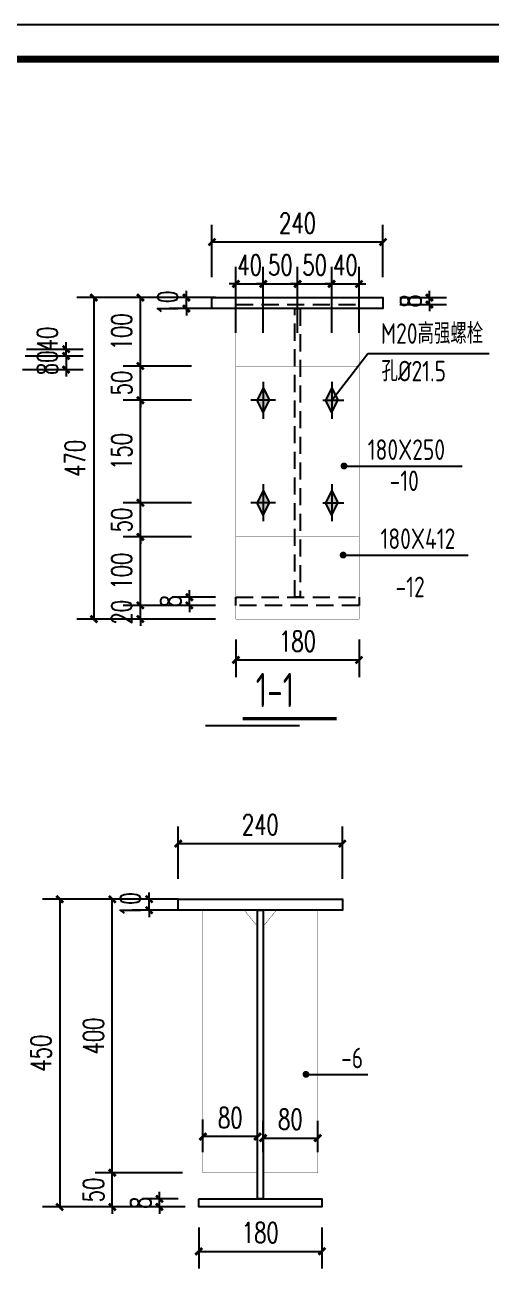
# Model space of a CAD drawing. Extents: x -33967 to 1773478, y -1022458 to -784650.
# Drawn here: x 827114 to 840742, y -999588 to -963058 of the extents above; entities that cross this region are included whole.
import ezdxf

# ---------------------------------------------------------------- set-up
doc = ezdxf.new("R2010")
doc.units = 0
doc.header["$LTSCALE"] = 1000
doc.header["$MEASUREMENT"] = 0
doc.linetypes.add('DASHED', pattern=[0.75, 0.5, -0.25])
for name, color, linetype in [('AXIS', 3, 'Continuous'), ('BOLT', 251, 'Continuous'), ('NUM', 7, 'Continuous'), ('PUB_TITLE', 4, 'Continuous'), ('PZ', 202, 'Continuous'), ('TEXT', 7, 'Continuous'), ('吊车梁', 161, 'Continuous')]:
    doc.layers.add(name, color=color, linetype=linetype)
doc.styles.add('_TCH_DIM_T3', font='SIMPLEX', dxfattribs={"width": 0.705882, "bigfont": 'GBCBIG'})
doc.styles.add('HZ', font='txt.shx', dxfattribs={"width": 0.8, "bigfont": '000hztxt.shx'})
doc.styles.add('TSS-CTXT', font='tssdeng.shx', dxfattribs={"width": 0.8, "bigfont": 'gbcbig.shx'})
doc.styles.add('TSSD_Label', font='tssdeng.shx', dxfattribs={"width": 0.7, "bigfont": 'hztxt.shx'})
doc.styles.add('TSSD_Norm', font='tssdeng.shx', dxfattribs={"bigfont": 'hztxt.shx'})
doc.dimstyles.new('TCH-200-20', dxfattribs={"dimtxt": 595, "dimasz": 200, "dimexe": 500, "dimexo": 600, "dimgap": 252.5, "dimtad": 1, "dimdec": 0, "dimlfac": 0.05, "dimzin": 0, "dimdsep": 46, "dimtxsty": '_TCH_DIM_T3', "dimblk": 'ARCHTICK', "dimcen": 0.09, "dimclrd": 124, "dimclre": 124, "dimclrt": 7, "dimazin": 2, "dimtfac": 1, "dimtdec": 0, "dimtix": 1, "dimtmove": 2, "dimatfit": 3, "dimfxl": 1, "dimtolj": 1, "dimtzin": 0, "dimarcsym": 0})
doc.dimstyles.new('TCH-200-5', dxfattribs={"dimtxt": 595, "dimasz": 200, "dimexe": 500, "dimexo": 600, "dimgap": 252.5, "dimtad": 1, "dimdec": 0, "dimlfac": 0.2, "dimzin": 0, "dimdsep": 46, "dimtxsty": '_TCH_DIM_T3', "dimblk": 'ARCHTICK', "dimcen": 0.09, "dimclrd": 124, "dimclre": 124, "dimclrt": 7, "dimazin": 2, "dimtfac": 1, "dimtdec": 0, "dimtix": 1, "dimtmove": 2, "dimatfit": 3, "dimfxl": 1, "dimtolj": 1, "dimtzin": 0, "dimarcsym": 0})

# ---------------------------------------------------------------- blocks, each defined once
blk = doc.blocks.new('_ArchTick')
at = {"color": 0, "linetype": 'ByBlock', "const_width": 0.4}
blk.add_lwpolyline([(-0.5, -0.5), (0.5, 0.5)], dxfattribs=at)
blk = doc.blocks.new('*D360')
at = {"layer": 'AXIS', "color": 124, "lineweight": -2, "transparency": 16777216}
for p, q in [((838940, -971032), (838940, -970832)), ((838071, -971032), (839440, -971032)), ((838071, -971233), (839440, -971233)), ((838940, -971233), (838940, -971032)), ((838940, -971233), (838940, -971433))]:
    blk.add_line(p, q, dxfattribs=at)
at = {"layer": 'Defpoints', "color": 0, "transparency": 16777216}
for p in [(837471, -971032, 2366), (837471, -971233, 2366), (838940, -971032)]:
    blk.add_point(p, dxfattribs=at)
at = {"layer": 'AXIS', "color": 124, "lineweight": -2, "transparency": 16777216, "xscale": 200, "yscale": 200, "zscale": 200}
for p, rotation in [((838940, -971032), 270), ((838940, -971233), 90)]:
    blk.add_blockref('_ArchTick', p, dxfattribs=dict(at, rotation=rotation))
at = {"layer": 'AXIS', "color": 7, "transparency": 16777216, "insert": (838390, -971133), "char_height": 595, "attachment_point": 5, "rotation": 90, "style": 'HZ'}
blk.add_mtext('\\A1;8', dxfattribs=at)
blk = doc.blocks.new('*D361')
at = {"layer": 'AXIS', "color": 124, "lineweight": -2, "transparency": 16777216}
for p, q in [((836083, -972059), (836083, -970131)), ((836883, -972059), (836883, -970131)), ((836083, -970631), (835883, -970631)), ((836083, -970631), (836883, -970631)), ((836883, -970631), (837083, -970631))]:
    blk.add_line(p, q, dxfattribs=at)
at = {"layer": 'Defpoints', "color": 0, "transparency": 16777216}
for p in [(836883, -970631), (836083, -972659), (836883, -972659)]:
    blk.add_point(p, dxfattribs=at)
at = {"layer": 'AXIS', "color": 124, "lineweight": -2, "transparency": 16777216, "xscale": 200, "yscale": 200, "zscale": 200}
blk.add_blockref('_ArchTick', (836083, -970631), dxfattribs=at)
at = {"layer": 'AXIS', "color": 124, "lineweight": -2, "transparency": 16777216, "xscale": 200, "yscale": 200, "zscale": 200, "rotation": 180}
blk.add_blockref('_ArchTick', (836883, -970631), dxfattribs=at)
at = {"layer": 'AXIS', "color": 7, "transparency": 16777216, "insert": (836483, -970081), "char_height": 595, "attachment_point": 5, "style": '_TCH_DIM_T3'}
blk.add_mtext('\\A1;40', dxfattribs=at)
blk = doc.blocks.new('*D362')
at = {"layer": 'AXIS', "color": 124, "lineweight": -2, "transparency": 16777216}
for p, q in [((835083, -972059), (835083, -970131)), ((836083, -972059), (836083, -970131)), ((835083, -970631), (834883, -970631)), ((835083, -970631), (836083, -970631)), ((836083, -970631), (836283, -970631))]:
    blk.add_line(p, q, dxfattribs=at)
at = {"layer": 'Defpoints', "color": 0, "transparency": 16777216}
for p in [(836083, -970631), (835083, -972659), (836083, -972659)]:
    blk.add_point(p, dxfattribs=at)
at = {"layer": 'AXIS', "color": 124, "lineweight": -2, "transparency": 16777216, "xscale": 200, "yscale": 200, "zscale": 200}
blk.add_blockref('_ArchTick', (835083, -970631), dxfattribs=at)
at = {"layer": 'AXIS', "color": 124, "lineweight": -2, "transparency": 16777216, "xscale": 200, "yscale": 200, "zscale": 200, "rotation": 180}
blk.add_blockref('_ArchTick', (836083, -970631), dxfattribs=at)
at = {"layer": 'AXIS', "color": 7, "transparency": 16777216, "insert": (835583, -970081), "char_height": 595, "attachment_point": 5, "style": '_TCH_DIM_T3'}
blk.add_mtext('\\A1;50', dxfattribs=at)
blk = doc.blocks.new('*D363')
at = {"layer": 'AXIS', "color": 124, "lineweight": -2, "transparency": 16777216}
for p, q in [((834083, -972059), (834083, -970131)), ((835083, -972059), (835083, -970131)), ((834083, -970631), (833883, -970631)), ((834083, -970631), (835083, -970631)), ((835083, -970631), (835283, -970631))]:
    blk.add_line(p, q, dxfattribs=at)
at = {"layer": 'Defpoints', "color": 0, "transparency": 16777216}
for p in [(835083, -970631), (834083, -972659), (835083, -972659)]:
    blk.add_point(p, dxfattribs=at)
at = {"layer": 'AXIS', "color": 124, "lineweight": -2, "transparency": 16777216, "xscale": 200, "yscale": 200, "zscale": 200}
blk.add_blockref('_ArchTick', (834083, -970631), dxfattribs=at)
at = {"layer": 'AXIS', "color": 124, "lineweight": -2, "transparency": 16777216, "xscale": 200, "yscale": 200, "zscale": 200, "rotation": 180}
blk.add_blockref('_ArchTick', (835083, -970631), dxfattribs=at)
at = {"layer": 'AXIS', "color": 7, "transparency": 16777216, "insert": (834583, -970081), "char_height": 595, "attachment_point": 5, "style": '_TCH_DIM_T3'}
blk.add_mtext('\\A1;50', dxfattribs=at)
blk = doc.blocks.new('*D364')
at = {"layer": 'AXIS', "color": 124, "lineweight": -2, "transparency": 16777216}
for p, q in [((833283, -972059), (833283, -970131)), ((834083, -972059), (834083, -970131)), ((833283, -970631), (833083, -970631)), ((833283, -970631), (834083, -970631)), ((834083, -970631), (834283, -970631))]:
    blk.add_line(p, q, dxfattribs=at)
at = {"layer": 'Defpoints', "color": 0, "transparency": 16777216}
for p in [(834083, -970631), (833283, -972659), (834083, -972659)]:
    blk.add_point(p, dxfattribs=at)
at = {"layer": 'AXIS', "color": 124, "lineweight": -2, "transparency": 16777216, "xscale": 200, "yscale": 200, "zscale": 200}
blk.add_blockref('_ArchTick', (833283, -970631), dxfattribs=at)
at = {"layer": 'AXIS', "color": 124, "lineweight": -2, "transparency": 16777216, "xscale": 200, "yscale": 200, "zscale": 200, "rotation": 180}
blk.add_blockref('_ArchTick', (834083, -970631), dxfattribs=at)
at = {"layer": 'AXIS', "color": 7, "transparency": 16777216, "insert": (833683, -970081), "char_height": 595, "attachment_point": 5, "style": '_TCH_DIM_T3'}
blk.add_mtext('\\A1;40', dxfattribs=at)
blk = doc.blocks.new('*D365')
at = {"layer": 'AXIS', "color": 124, "lineweight": -2, "transparency": 16777216}
for p, q in [((831983, -980032), (829989, -980032)), ((830489, -980032), (830489, -979832)), ((830489, -980432), (830489, -980032)), ((831983, -980432), (829989, -980432)), ((830489, -980432), (830489, -980632))]:
    blk.add_line(p, q, dxfattribs=at)
at = {"layer": 'Defpoints', "color": 0, "transparency": 16777216}
for p in [(830489, -980032), (832583, -980032), (832583, -980432)]:
    blk.add_point(p, dxfattribs=at)
at = {"layer": 'AXIS', "color": 124, "lineweight": -2, "transparency": 16777216, "xscale": 200, "yscale": 200, "zscale": 200}
for p, rotation in [((830489, -980032), 270), ((830489, -980432), 90)]:
    blk.add_blockref('_ArchTick', p, dxfattribs=dict(at, rotation=rotation))
at = {"layer": 'AXIS', "color": 7, "transparency": 16777216, "insert": (829939, -980232), "char_height": 595, "attachment_point": 5, "rotation": 90, "style": '_TCH_DIM_T3'}
blk.add_mtext('\\A1;20', dxfattribs=at)
blk = doc.blocks.new('*D366')
at = {"layer": 'AXIS', "color": 124, "lineweight": -2, "transparency": 16777216}
for p, q in [((833283, -981032), (833283, -982130)), ((836883, -981032), (836883, -982130)), ((833283, -981630), (836883, -981630))]:
    blk.add_line(p, q, dxfattribs=at)
at = {"layer": 'Defpoints', "color": 0, "transparency": 16777216}
for p in [(833283, -980432, 592), (836883, -980432, 592), (836883, -981630)]:
    blk.add_point(p, dxfattribs=at)
at = {"layer": 'AXIS', "color": 124, "lineweight": -2, "transparency": 16777216, "xscale": 200, "yscale": 200, "zscale": 200, "rotation": 180}
blk.add_blockref('_ArchTick', (833283, -981630), dxfattribs=at)
at = {"layer": 'AXIS', "color": 124, "lineweight": -2, "transparency": 16777216, "xscale": 200, "yscale": 200, "zscale": 200}
blk.add_blockref('_ArchTick', (836883, -981630), dxfattribs=at)
at = {"layer": 'AXIS', "color": 7, "transparency": 16777216, "insert": (835083, -981080), "char_height": 595, "attachment_point": 5, "style": '_TCH_DIM_T3'}
blk.add_mtext('\\A1;180', dxfattribs=at)
blk = doc.blocks.new('*D351')
at = {"layer": 'AXIS', "color": 124, "lineweight": -2, "transparency": 16777216}
for p, q in [((831983, -977032), (829989, -977032)), ((830489, -977032), (830489, -976832)), ((830489, -978032), (830489, -977032)), ((831983, -978032), (829989, -978032)), ((830489, -978032), (830489, -978232))]:
    blk.add_line(p, q, dxfattribs=at)
at = {"layer": 'Defpoints', "color": 0, "transparency": 16777216}
for p in [(830489, -977032), (832583, -977032), (832583, -978032)]:
    blk.add_point(p, dxfattribs=at)
at = {"layer": 'AXIS', "color": 124, "lineweight": -2, "transparency": 16777216, "xscale": 200, "yscale": 200, "zscale": 200}
for p, rotation in [((830489, -977032), 270), ((830489, -978032), 90)]:
    blk.add_blockref('_ArchTick', p, dxfattribs=dict(at, rotation=rotation))
at = {"layer": 'AXIS', "color": 7, "transparency": 16777216, "insert": (829939, -977532), "char_height": 595, "attachment_point": 5, "rotation": 90, "style": '_TCH_DIM_T3'}
blk.add_mtext('\\A1;50', dxfattribs=at)
blk = doc.blocks.new('*D352')
at = {"layer": 'AXIS', "color": 124, "lineweight": -2, "transparency": 16777216}
for p, q in [((831983, -974032), (829989, -974032)), ((830489, -977032), (830489, -974032)), ((831983, -977032), (829989, -977032))]:
    blk.add_line(p, q, dxfattribs=at)
at = {"layer": 'Defpoints', "color": 0, "transparency": 16777216}
for p in [(830489, -974032), (832583, -974032), (832583, -977032)]:
    blk.add_point(p, dxfattribs=at)
at = {"layer": 'AXIS', "color": 124, "lineweight": -2, "transparency": 16777216, "xscale": 200, "yscale": 200, "zscale": 200}
for p, rotation in [((830489, -974032), 90), ((830489, -977032), 270)]:
    blk.add_blockref('_ArchTick', p, dxfattribs=dict(at, rotation=rotation))
at = {"layer": 'AXIS', "color": 7, "transparency": 16777216, "insert": (829939, -975532), "char_height": 595, "attachment_point": 5, "rotation": 90, "style": '_TCH_DIM_T3'}
blk.add_mtext('\\A1;150', dxfattribs=at)
blk = doc.blocks.new('*D353')
at = {"layer": 'AXIS', "color": 124, "lineweight": -2, "transparency": 16777216}
for p, q in [((831983, -973032), (829989, -973032)), ((830489, -973032), (830489, -972832)), ((830489, -974032), (830489, -973032)), ((831983, -974032), (829989, -974032)), ((830489, -974032), (830489, -974232))]:
    blk.add_line(p, q, dxfattribs=at)
at = {"layer": 'Defpoints', "color": 0, "transparency": 16777216}
for p in [(830489, -973032), (832583, -973032), (832583, -974032)]:
    blk.add_point(p, dxfattribs=at)
at = {"layer": 'AXIS', "color": 124, "lineweight": -2, "transparency": 16777216, "xscale": 200, "yscale": 200, "zscale": 200}
for p, rotation in [((830489, -973032), 270), ((830489, -974032), 90)]:
    blk.add_blockref('_ArchTick', p, dxfattribs=dict(at, rotation=rotation))
at = {"layer": 'AXIS', "color": 7, "transparency": 16777216, "insert": (829939, -973532), "char_height": 595, "attachment_point": 5, "rotation": 90, "style": '_TCH_DIM_T3'}
blk.add_mtext('\\A1;50', dxfattribs=at)
blk = doc.blocks.new('*D354')
at = {"layer": 'AXIS', "color": 124, "lineweight": -2, "transparency": 16777216}
for p, q in [((831983, -978032), (829989, -978032)), ((830489, -980032), (830489, -978032)), ((831983, -980032), (829989, -980032))]:
    blk.add_line(p, q, dxfattribs=at)
at = {"layer": 'Defpoints', "color": 0, "transparency": 16777216}
for p in [(830489, -978032), (832583, -978032, -4141), (832583, -980032)]:
    blk.add_point(p, dxfattribs=at)
at = {"layer": 'AXIS', "color": 124, "lineweight": -2, "transparency": 16777216, "xscale": 200, "yscale": 200, "zscale": 200}
for p, rotation in [((830489, -978032), 90), ((830489, -980032), 270)]:
    blk.add_blockref('_ArchTick', p, dxfattribs=dict(at, rotation=rotation))
at = {"layer": 'AXIS', "color": 7, "transparency": 16777216, "insert": (829939, -979032), "char_height": 595, "attachment_point": 5, "rotation": 90, "style": '_TCH_DIM_T3'}
blk.add_mtext('\\A1;100', dxfattribs=at)
blk = doc.blocks.new('*D356')
at = {"layer": 'AXIS', "color": 124, "lineweight": -2, "transparency": 16777216}
for p, q in [((831983, -971032), (829989, -971032)), ((830489, -973032), (830489, -971032)), ((831983, -973032), (829989, -973032))]:
    blk.add_line(p, q, dxfattribs=at)
at = {"layer": 'Defpoints', "color": 0, "transparency": 16777216}
for p in [(830489, -971032), (832583, -971032), (832583, -973032, -4141)]:
    blk.add_point(p, dxfattribs=at)
at = {"layer": 'AXIS', "color": 124, "lineweight": -2, "transparency": 16777216, "xscale": 200, "yscale": 200, "zscale": 200}
for p, rotation in [((830489, -971032), 90), ((830489, -973032), 270)]:
    blk.add_blockref('_ArchTick', p, dxfattribs=dict(at, rotation=rotation))
at = {"layer": 'AXIS', "color": 7, "transparency": 16777216, "insert": (829939, -972032), "char_height": 595, "attachment_point": 5, "rotation": 90, "style": '_TCH_DIM_T3'}
blk.add_mtext('\\A1;100', dxfattribs=at)
blk = doc.blocks.new('*D357')
at = {"layer": 'AXIS', "color": 124, "lineweight": -2, "transparency": 16777216}
for p, q in [((831835, -971032), (831835, -970832)), ((832683, -971032), (831335, -971032)), ((831835, -971353), (831835, -971032)), ((832683, -971353), (831335, -971353)), ((831835, -971353), (831835, -971553))]:
    blk.add_line(p, q, dxfattribs=at)
at = {"layer": 'Defpoints', "color": 0, "transparency": 16777216}
for p in [(831835, -971032), (833283, -971032), (833283, -971353)]:
    blk.add_point(p, dxfattribs=at)
at = {"layer": 'AXIS', "color": 124, "lineweight": -2, "transparency": 16777216, "xscale": 200, "yscale": 200, "zscale": 200}
for p, rotation in [((831835, -971032), 270), ((831835, -971353), 90)]:
    blk.add_blockref('_ArchTick', p, dxfattribs=dict(at, rotation=rotation))
at = {"layer": 'AXIS', "color": 7, "transparency": 16777216, "insert": (831285, -971193), "char_height": 595, "attachment_point": 5, "rotation": 90, "style": '_TCH_DIM_T3'}
blk.add_mtext('\\A1;10', dxfattribs=at)
blk = doc.blocks.new('*D348')
at = {"layer": 'AXIS', "color": 124, "lineweight": -2, "transparency": 16777216}
for p, q in [((832583, -970432), (832583, -968904)), ((837583, -970432), (837583, -968904)), ((832583, -969404), (837583, -969404))]:
    blk.add_line(p, q, dxfattribs=at)
at = {"layer": 'Defpoints', "color": 0, "transparency": 16777216}
for p in [(837583, -969404), (832583, -971032, 592), (837583, -971032, 592)]:
    blk.add_point(p, dxfattribs=at)
at = {"layer": 'AXIS', "color": 124, "lineweight": -2, "transparency": 16777216, "xscale": 200, "yscale": 200, "zscale": 200, "rotation": 180}
blk.add_blockref('_ArchTick', (832583, -969404), dxfattribs=at)
at = {"layer": 'AXIS', "color": 124, "lineweight": -2, "transparency": 16777216, "xscale": 200, "yscale": 200, "zscale": 200}
blk.add_blockref('_ArchTick', (837583, -969404), dxfattribs=at)
at = {"layer": 'AXIS', "color": 7, "transparency": 16777216, "insert": (835083, -968854), "char_height": 595, "attachment_point": 5, "style": '_TCH_DIM_T3'}
blk.add_mtext('\\A1;240', dxfattribs=at)
blk = doc.blocks.new('*D390')
at = {"layer": 'AXIS', "color": 124, "lineweight": -2, "transparency": 16777216}
for p, q in [((831983, -971032), (828627, -971032)), ((829127, -971032), (829127, -980432)), ((832683, -980432), (828627, -980432))]:
    blk.add_line(p, q, dxfattribs=at)
at = {"layer": 'Defpoints', "color": 0, "transparency": 16777216}
for p in [(832583, -971032, 1775), (829127, -980432), (833283, -980432, 1775)]:
    blk.add_point(p, dxfattribs=at)
at = {"layer": 'AXIS', "color": 124, "lineweight": -2, "transparency": 16777216, "xscale": 200, "yscale": 200, "zscale": 200}
for p, rotation in [((829127, -971032), 90), ((829127, -980432), 270)]:
    blk.add_blockref('_ArchTick', p, dxfattribs=dict(at, rotation=rotation))
at = {"layer": 'AXIS', "color": 7, "transparency": 16777216, "insert": (828577, -975732), "char_height": 595, "attachment_point": 5, "rotation": 90, "style": '_TCH_DIM_T3'}
blk.add_mtext('\\A1;470', dxfattribs=at)
blk = doc.blocks.new('*D391')
at = {"layer": 'AXIS', "color": 124, "lineweight": -2, "transparency": 16777216}
for p, q in [((831922, -979792), (831922, -979592)), ((832683, -979792), (831422, -979792)), ((832683, -980032), (831422, -980032)), ((831922, -980032), (831922, -979792)), ((831922, -980032), (831922, -980232))]:
    blk.add_line(p, q, dxfattribs=at)
at = {"layer": 'Defpoints', "color": 0, "transparency": 16777216}
for p in [(831922, -979792), (833283, -979792), (833283, -980032)]:
    blk.add_point(p, dxfattribs=at)
at = {"layer": 'AXIS', "color": 124, "lineweight": -2, "transparency": 16777216, "xscale": 200, "yscale": 200, "zscale": 200}
for p, rotation in [((831922, -979792), 270), ((831922, -980032), 90)]:
    blk.add_blockref('_ArchTick', p, dxfattribs=dict(at, rotation=rotation))
at = {"layer": 'AXIS', "color": 7, "transparency": 16777216, "insert": (831372, -979912), "char_height": 595, "attachment_point": 5, "rotation": 90, "style": '_TCH_DIM_T3'}
blk.add_mtext('\\A1;8', dxfattribs=at)
blk = doc.blocks.new('*D324')
at = {"layer": 'AXIS', "color": 124, "lineweight": -2, "transparency": 16777216}
for p, q in [((832196, -998227), (832196, -999425)), ((835796, -998227), (835796, -999425)), ((832196, -998925), (835796, -998925))]:
    blk.add_line(p, q, dxfattribs=at)
at = {"layer": 'Defpoints', "color": 0, "transparency": 16777216}
for p in [(832196, -997627, 2366), (835796, -997627, 2366), (835796, -998925)]:
    blk.add_point(p, dxfattribs=at)
at = {"layer": 'AXIS', "color": 124, "lineweight": -2, "transparency": 16777216, "xscale": 200, "yscale": 200, "zscale": 200, "rotation": 180}
blk.add_blockref('_ArchTick', (832196, -998925), dxfattribs=at)
at = {"layer": 'AXIS', "color": 124, "lineweight": -2, "transparency": 16777216, "xscale": 200, "yscale": 200, "zscale": 200}
blk.add_blockref('_ArchTick', (835796, -998925), dxfattribs=at)
at = {"layer": 'AXIS', "color": 7, "transparency": 16777216, "insert": (833996, -998375), "char_height": 595, "attachment_point": 5, "style": '_TCH_DIM_T3'}
blk.add_mtext('\\A1;180', dxfattribs=at)
blk = doc.blocks.new('*D325')
at = {"layer": 'AXIS', "color": 124, "lineweight": -2, "transparency": 16777216}
for p, q in [((829668, -996627), (829668, -996427)), ((831716, -996627), (829168, -996627)), ((829668, -997627), (829668, -996627)), ((831596, -997627), (829168, -997627)), ((829668, -997627), (829668, -997827))]:
    blk.add_line(p, q, dxfattribs=at)
at = {"layer": 'Defpoints', "color": 0, "transparency": 16777216}
for p in [(829668, -996627), (832316, -996627), (832196, -997627, -1775)]:
    blk.add_point(p, dxfattribs=at)
at = {"layer": 'AXIS', "color": 124, "lineweight": -2, "transparency": 16777216, "xscale": 200, "yscale": 200, "zscale": 200}
for p, rotation in [((829668, -996627), 270), ((829668, -997627), 90)]:
    blk.add_blockref('_ArchTick', p, dxfattribs=dict(at, rotation=rotation))
at = {"layer": 'AXIS', "color": 7, "transparency": 16777216, "insert": (829118, -997127), "char_height": 595, "attachment_point": 5, "rotation": 90, "style": '_TCH_DIM_T3'}
blk.add_mtext('\\A1;50', dxfattribs=at)
blk = doc.blocks.new('*D326')
at = {"layer": 'AXIS', "color": 124, "lineweight": -2, "transparency": 16777216}
for p, q in [((830996, -988627), (829168, -988627)), ((829668, -996627), (829668, -988627)), ((831716, -996627), (829168, -996627))]:
    blk.add_line(p, q, dxfattribs=at)
at = {"layer": 'Defpoints', "color": 0, "transparency": 16777216}
for p in [(829668, -988627), (831596, -988627), (832316, -996627)]:
    blk.add_point(p, dxfattribs=at)
at = {"layer": 'AXIS', "color": 124, "lineweight": -2, "transparency": 16777216, "xscale": 200, "yscale": 200, "zscale": 200}
for p, rotation in [((829668, -988627), 90), ((829668, -996627), 270)]:
    blk.add_blockref('_ArchTick', p, dxfattribs=dict(at, rotation=rotation))
at = {"layer": 'AXIS', "color": 7, "transparency": 16777216, "insert": (829118, -992627), "char_height": 595, "attachment_point": 5, "rotation": 90, "style": '_TCH_DIM_T3'}
blk.add_mtext('\\A1;400', dxfattribs=at)
blk = doc.blocks.new('*D327')
at = {"layer": 'AXIS', "color": 124, "lineweight": -2, "transparency": 16777216}
for p, q in [((831596, -988027), (831596, -986499)), ((836396, -988027), (836396, -986499)), ((831596, -986999), (836396, -986999))]:
    blk.add_line(p, q, dxfattribs=at)
at = {"layer": 'Defpoints', "color": 0, "transparency": 16777216}
for p in [(836396, -986999), (831596, -988627, 2366), (836396, -988627, 2366)]:
    blk.add_point(p, dxfattribs=at)
at = {"layer": 'AXIS', "color": 124, "lineweight": -2, "transparency": 16777216, "xscale": 200, "yscale": 200, "zscale": 200, "rotation": 180}
blk.add_blockref('_ArchTick', (831596, -986999), dxfattribs=at)
at = {"layer": 'AXIS', "color": 124, "lineweight": -2, "transparency": 16777216, "xscale": 200, "yscale": 200, "zscale": 200}
blk.add_blockref('_ArchTick', (836396, -986999), dxfattribs=at)
at = {"layer": 'AXIS', "color": 7, "transparency": 16777216, "insert": (833996, -986449), "char_height": 595, "attachment_point": 5, "style": '_TCH_DIM_T3'}
blk.add_mtext('\\A1;240', dxfattribs=at)
blk = doc.blocks.new('*D392')
at = {"layer": 'AXIS', "color": 124, "lineweight": -2, "transparency": 16777216}
for p, q in [((830996, -988627), (827629, -988627)), ((828129, -988627), (828129, -997627)), ((831796, -997627), (827629, -997627))]:
    blk.add_line(p, q, dxfattribs=at)
at = {"layer": 'Defpoints', "color": 0, "transparency": 16777216}
for p in [(831596, -988627, 1775), (828129, -997627), (832396, -997627, 1775)]:
    blk.add_point(p, dxfattribs=at)
at = {"layer": 'AXIS', "color": 124, "lineweight": -2, "transparency": 16777216, "xscale": 200, "yscale": 200, "zscale": 200}
for p, rotation in [((828129, -988627), 90), ((828129, -997627), 270)]:
    blk.add_blockref('_ArchTick', p, dxfattribs=dict(at, rotation=rotation))
at = {"layer": 'AXIS', "color": 7, "transparency": 16777216, "insert": (827579, -993127), "char_height": 595, "attachment_point": 5, "rotation": 90, "style": '_TCH_DIM_T3'}
blk.add_mtext('\\A1;450', dxfattribs=at)
blk = doc.blocks.new('*D393')
at = {"layer": 'AXIS', "color": 124, "lineweight": -2, "transparency": 16777216}
for p, q in [((834076, -996027), (834076, -995111)), ((835676, -996027), (835676, -995111)), ((834076, -995611), (835676, -995611))]:
    blk.add_line(p, q, dxfattribs=at)
at = {"layer": 'Defpoints', "color": 0, "transparency": 16777216}
for p in [(835676, -995611), (834076, -996627, 1775), (835676, -996627, 1775)]:
    blk.add_point(p, dxfattribs=at)
at = {"layer": 'AXIS', "color": 124, "lineweight": -2, "transparency": 16777216, "xscale": 200, "yscale": 200, "zscale": 200, "rotation": 180}
blk.add_blockref('_ArchTick', (834076, -995611), dxfattribs=at)
at = {"layer": 'AXIS', "color": 124, "lineweight": -2, "transparency": 16777216, "xscale": 200, "yscale": 200, "zscale": 200}
blk.add_blockref('_ArchTick', (835676, -995611), dxfattribs=at)
at = {"layer": 'AXIS', "color": 7, "transparency": 16777216, "insert": (834876, -995061), "char_height": 595, "attachment_point": 5, "style": '_TCH_DIM_T3'}
blk.add_mtext('\\A1;80', dxfattribs=at)
blk = doc.blocks.new('*D394')
at = {"layer": 'AXIS', "color": 124, "lineweight": -2, "transparency": 16777216}
for p, q in [((832316, -996027), (832316, -995069)), ((833916, -996027), (833916, -995069)), ((833916, -995569), (832316, -995569))]:
    blk.add_line(p, q, dxfattribs=at)
at = {"layer": 'Defpoints', "color": 0, "transparency": 16777216}
for p in [(832316, -995569), (832316, -996627, 1775), (833916, -996627, 1775)]:
    blk.add_point(p, dxfattribs=at)
at = {"layer": 'AXIS', "color": 124, "lineweight": -2, "transparency": 16777216, "xscale": 200, "yscale": 200, "zscale": 200, "rotation": 180}
blk.add_blockref('_ArchTick', (832316, -995569), dxfattribs=at)
at = {"layer": 'AXIS', "color": 124, "lineweight": -2, "transparency": 16777216, "xscale": 200, "yscale": 200, "zscale": 200}
blk.add_blockref('_ArchTick', (833916, -995569), dxfattribs=at)
at = {"layer": 'AXIS', "color": 7, "transparency": 16777216, "insert": (833116, -995019), "char_height": 595, "attachment_point": 5, "style": '_TCH_DIM_T3'}
blk.add_mtext('\\A1;80', dxfattribs=at)
blk = doc.blocks.new('*D337')
at = {"layer": 'AXIS', "color": 124, "lineweight": -2, "transparency": 16777216}
for p, q in [((828317, -972539), (828317, -972339)), ((827117, -972739), (828817, -972739)), ((827162, -972539), (828817, -972539)), ((828317, -972739), (828317, -972539)), ((828317, -972739), (828317, -972939))]:
    blk.add_line(p, q, dxfattribs=at)
at = {"layer": 'Defpoints', "color": 0, "transparency": 16777216}
for p in [(826517, -972739, 2366), (826562, -972539, 2366), (828317, -972539)]:
    blk.add_point(p, dxfattribs=at)
at = {"layer": 'AXIS', "color": 124, "lineweight": -2, "transparency": 16777216, "xscale": 200, "yscale": 200, "zscale": 200}
for p, rotation in [((828317, -972539), 270), ((828317, -972739), 90)]:
    blk.add_blockref('_ArchTick', p, dxfattribs=dict(at, rotation=rotation))
at = {"layer": 'AXIS', "color": 7, "transparency": 16777216, "insert": (827767, -972240), "char_height": 595, "attachment_point": 5, "rotation": 90, "style": '_TCH_DIM_T3'}
blk.add_mtext('\\A1;40', dxfattribs=at)
blk = doc.blocks.new('*D338')
at = {"layer": 'AXIS', "color": 124, "lineweight": -2, "transparency": 16777216}
for p, q in [((827117, -972739), (828817, -972739)), ((828317, -972739), (828317, -972539)), ((828317, -972739), (828317, -973139)), ((827045, -973139), (828817, -973139)), ((828317, -973139), (828317, -973339))]:
    blk.add_line(p, q, dxfattribs=at)
at = {"layer": 'Defpoints', "color": 0, "transparency": 16777216}
for p in [(826517, -972739, 2366), (826445, -973139, -28819), (828317, -973139)]:
    blk.add_point(p, dxfattribs=at)
at = {"layer": 'AXIS', "color": 124, "lineweight": -2, "transparency": 16777216, "xscale": 200, "yscale": 200, "zscale": 200}
for p, rotation in [((828317, -972739), 270), ((828317, -973139), 90)]:
    blk.add_blockref('_ArchTick', p, dxfattribs=dict(at, rotation=rotation))
at = {"layer": 'AXIS', "color": 7, "transparency": 16777216, "insert": (827767, -972939), "char_height": 595, "attachment_point": 5, "rotation": 90, "style": '_TCH_DIM_T3'}
blk.add_mtext('\\A1;80', dxfattribs=at)
blk = doc.blocks.new('*D341')
at = {"layer": 'AXIS', "color": 124, "lineweight": -2, "transparency": 16777216}
for p, q in [((830748, -988627), (830748, -988427)), ((831596, -988627), (830248, -988627)), ((830748, -988948), (830748, -988627)), ((831596, -988948), (830248, -988948)), ((830748, -988948), (830748, -989148))]:
    blk.add_line(p, q, dxfattribs=at)
at = {"layer": 'Defpoints', "color": 0, "transparency": 16777216}
for p in [(830748, -988627), (832196, -988627), (832196, -988948)]:
    blk.add_point(p, dxfattribs=at)
at = {"layer": 'AXIS', "color": 124, "lineweight": -2, "transparency": 16777216, "xscale": 200, "yscale": 200, "zscale": 200}
for p, rotation in [((830748, -988627), 270), ((830748, -988948), 90)]:
    blk.add_blockref('_ArchTick', p, dxfattribs=dict(at, rotation=rotation))
at = {"layer": 'AXIS', "color": 7, "transparency": 16777216, "insert": (830198, -988788), "char_height": 595, "attachment_point": 5, "rotation": 90, "style": '_TCH_DIM_T3'}
blk.add_mtext('\\A1;10', dxfattribs=at)
blk = doc.blocks.new('*D342')
at = {"layer": 'AXIS', "color": 124, "lineweight": -2, "transparency": 16777216}
for p, q in [((831046, -997387), (831046, -997187)), ((831596, -997387), (830546, -997387)), ((831046, -997627), (831046, -997387)), ((831596, -997627), (830546, -997627)), ((831046, -997627), (831046, -997827))]:
    blk.add_line(p, q, dxfattribs=at)
at = {"layer": 'Defpoints', "color": 0, "transparency": 16777216}
for p in [(831046, -997387), (832196, -997387), (832196, -997627)]:
    blk.add_point(p, dxfattribs=at)
at = {"layer": 'AXIS', "color": 124, "lineweight": -2, "transparency": 16777216, "xscale": 200, "yscale": 200, "zscale": 200}
for p, rotation in [((831046, -997387), 270), ((831046, -997627), 90)]:
    blk.add_blockref('_ArchTick', p, dxfattribs=dict(at, rotation=rotation))
at = {"layer": 'AXIS', "color": 7, "transparency": 16777216, "insert": (830496, -997507), "char_height": 595, "attachment_point": 5, "rotation": 90, "style": '_TCH_DIM_T3'}
blk.add_mtext('\\A1;8', dxfattribs=at)

msp = doc.modelspace()

# ---------------------------------------------------------------- hatches: boundary and pattern name
at = {"layer": 'BOLT'}
for points in [[(834082.8, -973672.2), (834262.8, -974032.2), (834082.8, -974392.2), (833902.8, -974032.2)], [(836082.8, -973672.2), (835902.8, -974032.2), (836082.8, -974392.2), (836262.8, -974032.2)], [(834082.8, -976672.2), (834262.8, -977032.2), (834082.8, -977392.2), (833902.8, -977032.2)], [(836082.8, -976672.2), (835902.8, -977032.2), (836082.8, -977392.2), (836262.8, -977032.2)]]:
    msp.add_hatch(color=256, dxfattribs=at).paths.add_polyline_path(points)

# ---------------------------------------------------------------- linework, layer by layer
at = {"layer": 'AXIS'}
for p, q in [((836082.8, -974032.2, -4732.7), (837142, -972663.1, -6507.5)), ((837142, -972663.1, -6507.5), (840691.4, -972663.1, -6507.5)), ((836443.8, -975957.3, -4732.7), (839897.2, -975957.3, -6507.5)), ((836418, -978561.4, -2958), (840071.4, -978561.4, -4732.7)), ((835330.8, -993748.6, -2958), (837138.5, -993748.6, -2958))]:
    msp.add_line(p, q, dxfattribs=at)
at = {"layer": 'AXIS', "const_width": 100}
for points, elevation in [([(836393.8, -975957.3, 1), (836493.8, -975957.3, 1)], -7099.1), ([(836368, -978561.4, 1), (836468, -978561.4, 1)], -5324.3), ([(835280.8, -993748.6, 1), (835380.8, -993748.6, 1)], -5324.3)]:
    msp.add_lwpolyline(points, format="xyb", close=True, dxfattribs=dict(at, elevation=elevation))
at = {"layer": 'BOLT'}
for p, q in [((834082.8, -973492.2, -4732.7), (834082.8, -974572.2, -4732.7)), ((836082.8, -973492.2, -4732.7), (836082.8, -974572.2, -4732.7)), ((834082.8, -973672.2, -4732.7), (833902.8, -974032.2, -4732.7)), ((834082.8, -973672.2, -4732.7), (834262.8, -974032.2, -4732.7)), ((836082.8, -973672.2, -4732.7), (835902.8, -974032.2, -4732.7)), ((836082.8, -973672.2, -4732.7), (836262.8, -974032.2, -4732.7)), ((834442.8, -974032.2, -4732.7), (833722.8, -974032.2, -4732.7)), ((834082.8, -974392.2, -4732.7), (833902.8, -974032.2, -4732.7)), ((834082.8, -974392.2, -4732.7), (834262.8, -974032.2, -4732.7)), ((835822.8, -974032.2, -4732.7), (836442.8, -974032.2, -4732.7)), ((836082.8, -974392.2, -4732.7), (835902.8, -974032.2, -4732.7)), ((836082.8, -974392.2, -4732.7), (836262.8, -974032.2, -4732.7)), ((834082.8, -976672.2, -4732.7), (833902.8, -977032.2, -4732.7)), ((834082.8, -976492.2, -4732.7), (834082.8, -977572.2, -4732.7)), ((834082.8, -976672.2, -4732.7), (834262.8, -977032.2, -4732.7)), ((836082.8, -976672.2, -4732.7), (835902.8, -977032.2, -4732.7)), ((836082.8, -976492.2, -4732.7), (836082.8, -977572.2, -4732.7)), ((836082.8, -976672.2, -4732.7), (836262.8, -977032.2, -4732.7)), ((834442.8, -977032.2, -4732.7), (833722.8, -977032.2, -4732.7)), ((834082.8, -977392.2, -4732.7), (833902.8, -977032.2, -4732.7)), ((834082.8, -977392.2, -4732.7), (834262.8, -977032.2, -4732.7)), ((835822.8, -977032.2, -4732.7), (836442.8, -977032.2, -4732.7)), ((836082.8, -977392.2, -4732.7), (835902.8, -977032.2, -4732.7)), ((836082.8, -977392.2, -4732.7), (836262.8, -977032.2, -4732.7))]:
    msp.add_line(p, q, dxfattribs=at)
at = {"layer": 'NUM', "const_width": 100, "elevation": -5324.3}
msp.add_lwpolyline([(833475.8, -983342.6), (836232.7, -983342.6)], dxfattribs=at)
at = {"layer": 'NUM', "elevation": -5324.3}
msp.add_lwpolyline([(832388.5, -983542.6), (835145.5, -983542.6)], dxfattribs=at)
at = {"layer": 'PUB_TITLE'}
msp.add_lwpolyline([(783071.1, -1022458.4), (867071.1, -1022458.4), (867071.1, -963058.4), (783071.1, -963058.4)], close=True, dxfattribs=at)
at = {"layer": 'PUB_TITLE', "const_width": 212.1}
msp.add_lwpolyline([(785891.4, -1021458.4), (866071.1, -1021458.4), (866071.1, -964058.4), (785891.4, -964058.4)], close=True, dxfattribs=at)
at = {"layer": 'PZ', "const_width": 10, "elevation": -2958}
msp.add_lwpolyline([(833282.8, -971233.1), (833282.8, -980432.2), (836882.8, -980432.2), (836882.8, -971233.1)], dxfattribs=at)
at = {"layer": 'PZ', "const_width": 10}
for points, elevation in [([(833282.8, -973032.2), (833282.8, -978032.2), (836882.8, -978032.2), (836882.8, -973032.2), (833282.8, -973032.2)], -4732.7), ([(833915.6, -989426.4), (833525.3, -988948.2), (832315.6, -988948.2), (832315.6, -996627.3), (833915.6, -996627.3), (833915.6, -989426.4)], -2958), ([(834075.6, -989426.4), (834465.9, -988948.2), (835675.6, -988948.2), (835675.6, -996627.3), (834075.6, -996627.3), (834075.6, -989426.4)], -2958)]:
    msp.add_lwpolyline(points, close=True, dxfattribs=dict(at, elevation=elevation))
at = {"layer": '吊车梁', "color": 11, "linetype": 'DASHED', "true_color": 0xf27172}
msp.add_line((833282.8, -971233.1, -4732.7), (836882.8, -971233.1, -4732.7), dxfattribs=at)
at = {"layer": '吊车梁'}
for points, elevation in [([(832582.8, -971032.2), (837582.8, -971032.2), (837582.8, -971353.1), (832582.8, -971353.1)], -2958), ([(831595.6, -988627.3), (836395.6, -988627.3), (836395.6, -988948.2), (831595.6, -988948.2)], -2958), ([(833915.6, -988948.2), (834075.6, -988948.2), (834075.6, -997387.3), (833915.6, -997387.3)], -2958), ([(832195.6, -997387.3), (835795.6, -997387.3), (835795.6, -997627.3), (832195.6, -997627.3)], -4732.7)]:
    msp.add_lwpolyline(points, close=True, dxfattribs=dict(at, elevation=elevation))
at = {"layer": '吊车梁', "linetype": 'DASHED', "elevation": -2958}
for points in [[(835002.8, -971353.1), (835162.8, -971353.1), (835162.8, -979792.2), (835002.8, -979792.2)], [(833282.8, -979792.2), (836882.8, -979792.2), (836882.8, -980032.2), (833282.8, -980032.2)]]:
    msp.add_lwpolyline(points, close=True, dxfattribs=at)

# ---------------------------------------------------------------- texts
at = {"layer": 'TEXT'}
for s, height, style, width, p in [('M20高强螺栓', 600, 'TSSD_Norm', 0.8, (837520.7, -972381.9, -8873.9)), ('孔%%C21.5', 600, 'TSSD_Norm', 0.8, (837539.7, -973480.2, -8873.9)), ('180X250', 600, 'TSSD_Norm', 0.8, (837136.8, -975778.2, -7690.7)), ('-10', 600, 'TSSD_Norm', 0.8, (837776.7, -976689, -7690.7)), ('180X412', 600, 'TSSD_Norm', 0.8, (837511, -978382.3, -5915.9)), ('-12', 600, 'TSS-CTXT', 0.8, (837950.9, -979793.1, -5915.9)), ('1-1', 1000, 'TSSD_Label', 0.7, (833862.3, -983007.3, -5324.3)), ('-6', 600, 'TSSD_Norm', 0.8, (836357.6, -993569.5, -4141.1))]:
    msp.add_text(s, height=height, dxfattribs=dict(at, style=style, width=width)).set_placement(p)

# ---------------------------------------------------------------- dimensions: what is measured, and where the dimension line sits
at = {"layer": 'AXIS'}
dim = msp.add_linear_dim(base=(837582.8, -969404.2, -5324.3), p1=(832582.8, -971032.2, -4732.7), p2=(837582.8, -971032.2, -4732.7), text='240', dimstyle='TCH-200-20', dxfattribs=at)
dim.commit()
dim.dimension.update_dxf_attribs({"geometry": '*D348', "text_midpoint": (835082.8, -968854.2, -5324.3)})
for base, p1, p2, picture, middle in [((834082.8, -970631, -4732.7), (833282.8, -972659.3, -4732.7), (834082.8, -972659.3, -4732.7), '*D364', (833682.8, -970081, -4732.7)), ((835082.8, -970631, -4732.7), (834082.8, -972659.3, -4732.7), (835082.8, -972659.3, -4732.7), '*D363', (834582.8, -970081, -4732.7)), ((836082.8, -970631, -4732.7), (835082.8, -972659.3, -4732.7), (836082.8, -972659.3, -4732.7), '*D362', (835582.8, -970081, -4732.7)), ((836882.8, -970631, -4732.7), (836082.8, -972659.3, -4732.7), (836882.8, -972659.3, -4732.7), '*D361', (836482.8, -970081, -4732.7)), ((836882.8, -981629.8, -5324.3), (833282.8, -980432.2, -4732.7), (836882.8, -980432.2, -4732.7), '*D366', (835082.8, -981079.8, -5324.3)), ((836395.6, -986999.3, -5324.3), (831595.6, -988627.3, -2958), (836395.6, -988627.3, -2958), '*D327', (833995.6, -986449.3, -5324.3)), ((832315.6, -995569.2, -4732.7), (833915.6, -996627.3, -2958), (832315.6, -996627.3, -2958), '*D394', (833115.6, -995019.2, -4732.7)), ((835675.6, -995611.1, -4732.7), (834075.6, -996627.3, -2958), (835675.6, -996627.3, -2958), '*D393', (834875.6, -995061.1, -4732.7)), ((835795.6, -998924.9, -7099.1), (832195.6, -997627.3, -4732.7), (835795.6, -997627.3, -4732.7), '*D324', (833995.6, -998374.9, -7099.1))]:
    dim = msp.add_linear_dim(base=base, p1=p1, p2=p2, dimstyle='TCH-200-20', dxfattribs=at)
    dim.commit()
    dim.dimension.update_dxf_attribs({"geometry": picture, "text_midpoint": middle})
for base, p1, p2, angle, dimstyle, picture, middle in [((829127, -980432.2, -4732.7), (832582.8, -971032.2, -2958), (833282.8, -980432.2, -2958), 90, 'TCH-200-20', '*D390', (828577, -975732.2, -4732.7)), ((830488.9, -971032.2, -4732.7), (832582.8, -973032.2, -8873.9), (832582.8, -971032.2, -4732.7), 90, 'TCH-200-20', '*D356', (829938.9, -972032.2, -4732.7)), ((828317, -973138.7, -3482.9), (826517.4, -972738.7, -1116.5), (826445.5, -973138.7, -32301.5), 270, 'TCH-200-5', '*D338', (827767, -972938.7, -3482.9)), ((830488.9, -973032.2, -8873.9), (832582.8, -974032.2, -8873.9), (832582.8, -973032.2, -8873.9), 90, 'TCH-200-20', '*D353', (829938.9, -973532.2, -8873.9)), ((830488.9, -974032.2, -8873.9), (832582.8, -977032.2, -8873.9), (832582.8, -974032.2, -8873.9), 90, 'TCH-200-20', '*D352', (829938.9, -975532.2, -8873.9)), ((830488.9, -977032.2, -8873.9), (832582.8, -978032.2, -8873.9), (832582.8, -977032.2, -8873.9), 90, 'TCH-200-20', '*D351', (829938.9, -977532.2, -8873.9)), ((830488.9, -978032.2, -4732.7), (832582.8, -980032.2, -4732.7), (832582.8, -978032.2, -8873.9), 90, 'TCH-200-20', '*D354', (829938.9, -979032.2, -4732.7)), ((830488.9, -980032.2, -7099.1), (832582.8, -980432.2, -7099.1), (832582.8, -980032.2, -7099.1), 90, 'TCH-200-20', '*D365', (829938.9, -980232.2, -7099.1)), ((828129, -997627.3, -4732.7), (831595.6, -988627.3, -2958), (832395.6, -997627.3, -2958), 90, 'TCH-200-20', '*D392', (827579, -993127.3, -4732.7)), ((829668.1, -988627.3, -2958), (832315.6, -996627.3, -2958), (831595.6, -988627.3, -2958), 90, 'TCH-200-20', '*D326', (829118.1, -992627.3, -2958)), ((829668.1, -996627.3, -2958), (832195.6, -997627.3, -4732.7), (832315.6, -996627.3, -2958), 90, 'TCH-200-20', '*D325', (829118.1, -997127.3, -2958))]:
    dim = msp.add_linear_dim(base=base, p1=p1, p2=p2, angle=angle, dimstyle=dimstyle, dxfattribs=at)
    dim.commit()
    dim.dimension.update_dxf_attribs({"geometry": picture, "text_midpoint": middle})
for base, p1, p2, text, picture, middle in [((831835.4, -971032.2, -4732.7), (833282.8, -971353.1, -4732.7), (833282.8, -971032.2, -4732.7), '10', '*D357', (831285.4, -971192.6, -4732.7)), ((831921.5, -979792.2, -2958), (833282.8, -980032.2, -2958), (833282.8, -979792.2, -2958), '8', '*D391', (831371.5, -979912.2, -2958)), ((830748.2, -988627.3, -6507.5), (832195.6, -988948.2, -6507.5), (832195.6, -988627.3, -6507.5), '10', '*D341', (830198.2, -988787.8, -6507.5)), ((831046.3, -997387.3, -6507.5), (832195.6, -997627.3, -6507.5), (832195.6, -997387.3, -6507.5), '8', '*D342', (830496.3, -997507.3, -6507.5))]:
    dim = msp.add_linear_dim(base=base, p1=p1, p2=p2, angle=90, text=text, dimstyle='TCH-200-20', dxfattribs=at)
    dim.commit()
    dim.dimension.update_dxf_attribs({"geometry": picture, "text_midpoint": middle})
dim = msp.add_linear_dim(base=(838939.8, -971032.2, -5324.3), p1=(837470.5, -971233.1, -2958), p2=(837470.5, -971032.2, -2958), angle=90, text='8', dimstyle='TCH-200-20', override={"dimtxsty": 'HZ'}, dxfattribs=at)
dim.commit()
dim.dimension.update_dxf_attribs({"geometry": '*D360', "text_midpoint": (838389.8, -971132.6, -5324.3)})
dim = msp.add_linear_dim(base=(828317, -972538.7, -3482.9), p1=(826517.4, -972738.7, -1116.5), p2=(826562.2, -972538.7, -1116.5), angle=90, dimstyle='TCH-200-5', dxfattribs=at)
dim.commit()
dim.dimension.update_dxf_attribs({"geometry": '*D337', "text_midpoint": (827767, -972240.3, -3482.9), "dimtype": 128})

doc.saveas('drawing.dxf')
